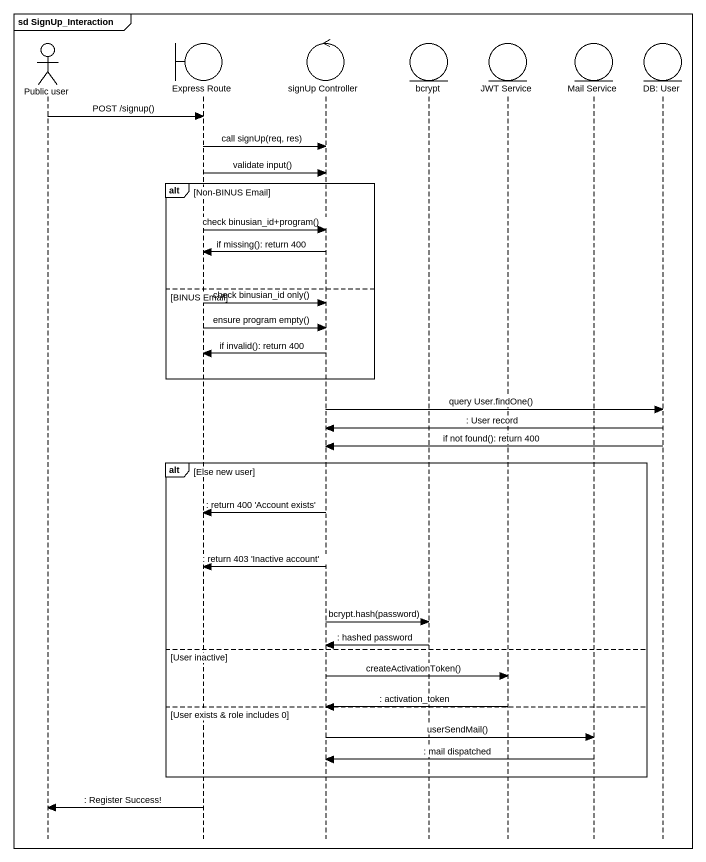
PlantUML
@startuml
mainframe sd SignUp_Interaction
hide footbox
actor "Public user" as Public_user
boundary "Express Route" as Express_Route
control "signUp Controller" as signUp_Controller
entity bcrypt
entity "JWT Service" as JWT_Service
entity "Mail Service" as Mail_Service
entity "DB: User" as DB_User

Public_user -> Express_Route : POST /signup()
Express_Route -> signUp_Controller : call signUp(req, res)
Express_Route -> signUp_Controller : validate input()
alt Non-BINUS Email
  Express_Route -> signUp_Controller : check binusian_id+program()
  signUp_Controller -> Express_Route : if missing(): return 400
else BINUS Email
  Express_Route -> signUp_Controller : check binusian_id only()
  Express_Route -> signUp_Controller : ensure program empty()
  signUp_Controller -> Express_Route : if invalid(): return 400
end
signUp_Controller -> DB_User : query User.findOne()
DB_User -> signUp_Controller : : User record
DB_User -> signUp_Controller : if not found(): return 400
alt Else new user
  signUp_Controller -> Express_Route : : return 400 'Account exists'
  signUp_Controller -> Express_Route : : return 403 'Inactive account'
  signUp_Controller -> bcrypt : bcrypt.hash(password)
  bcrypt -> signUp_Controller : : hashed password
else User inactive
  signUp_Controller -> JWT_Service : createActivationToken()
else User exists & role includes 0
  JWT_Service -> signUp_Controller : : activation_token
  signUp_Controller -> Mail_Service : userSendMail()
  Mail_Service -> signUp_Controller : : mail dispatched
end
Express_Route -> Public_user : : Register Success!
@enduml
